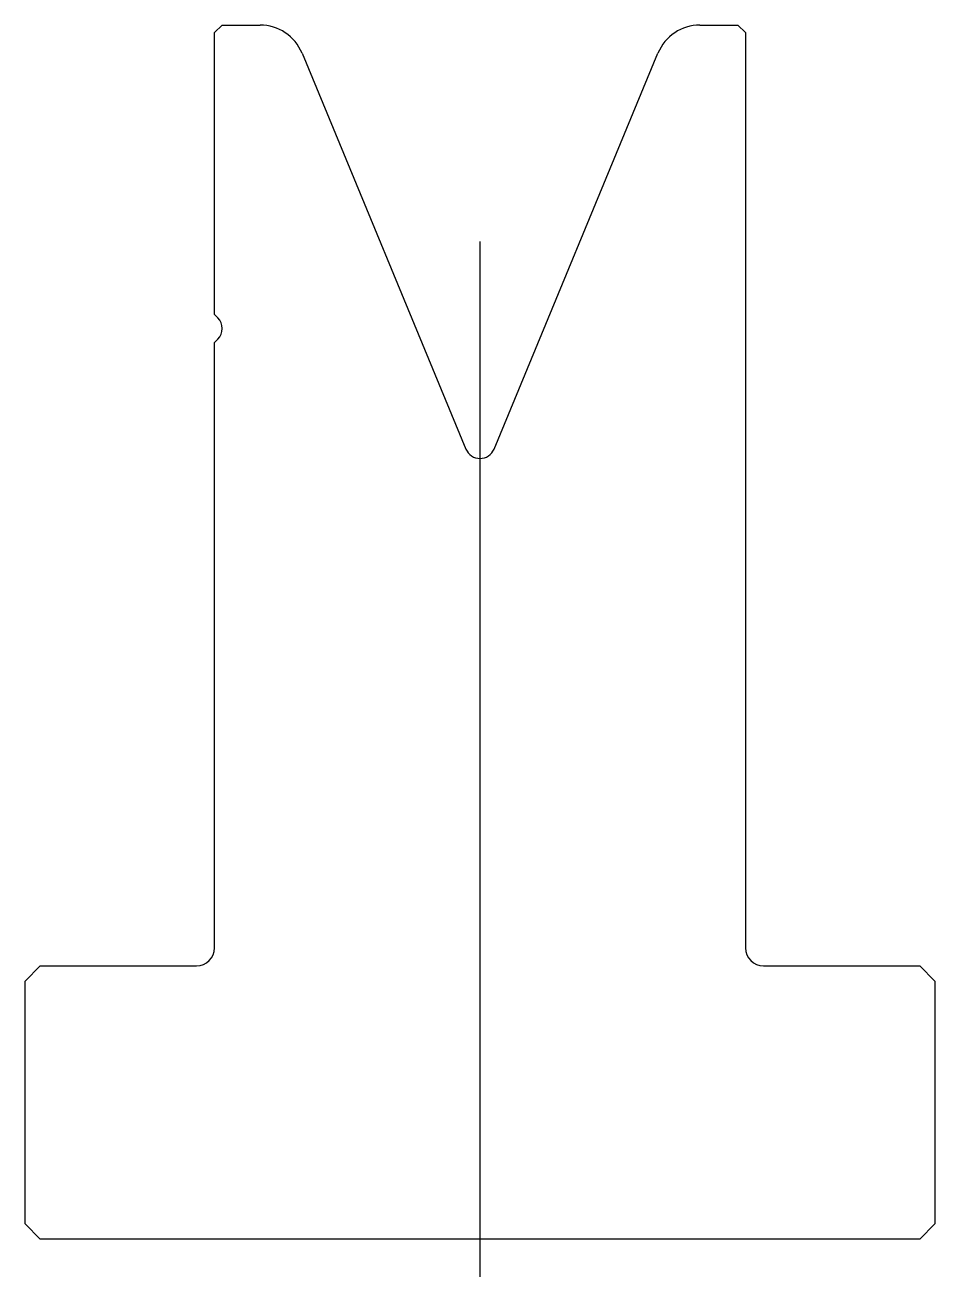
# Model space of a CAD drawing. Header units: metres. Extents: x -29.8 to 30.2, y -36.9 to 45.6.
import ezdxf

# ---------------------------------------------------------------- set-up
doc = ezdxf.new("R2010")
doc.units = ezdxf.units.M

msp = doc.modelspace()

# ---------------------------------------------------------------- linework, layer by layer
for p, q in [((-16.849059, 45.601385), (-17.349059, 45.101385)), ((-16.849059, 45.601385), (-14.353595, 45.601385)), ((14.655477, 45.601385), (17.150941, 45.601385)), ((17.650941, 45.101385), (17.150941, 45.601385)), ((-17.349059, 26.515599), (-17.349059, 45.101385)), ((17.650941, 45.101385), (17.650941, -15.198615)), ((-11.581956, 43.749436), (-0.772939, 17.654158)), ((1.07482, 17.654158), (11.883838, 43.749436)), ((0.150941, -36.898615), (0.150941, 31.333863)), ((-17.349059, 26.515599), (-17.141952, 26.308492)), ((-17.141952, 24.894279), (-17.349059, 24.687172)), ((-17.349059, -15.198615), (-17.349059, 24.687172)), ((-28.849059, -16.398615), (-29.849059, -17.398615)), ((-28.849059, -16.398615), (-18.549059, -16.398615)), ((18.850941, -16.398615), (29.150941, -16.398615)), ((30.150941, -17.398615), (29.150941, -16.398615)), ((-29.849059, -33.398615), (-29.849059, -17.398615)), ((30.150941, -17.398615), (30.150941, -33.398615)), ((-29.849059, -33.398615), (-28.849059, -34.398615)), ((29.150941, -34.398615), (30.150941, -33.398615)), ((29.150941, -34.398615), (-28.849059, -34.398615))]:
    msp.add_line(p, q)
for centre, radius, start, end in [((-14.353595, 42.601385), 3, 22.5, 90), ((14.655477, 42.601385), 3, 90, 157.5), ((-17.849059, 25.601385), 1, 315, 45), ((0.150941, 18.036842), 1, 202.5, 337.5), ((-18.549059, -15.198615), 1.2, 270, 0), ((18.850941, -15.198615), 1.2, 180, 270)]:
    msp.add_arc(centre, radius, start, end)

doc.saveas('drawing.dxf')
